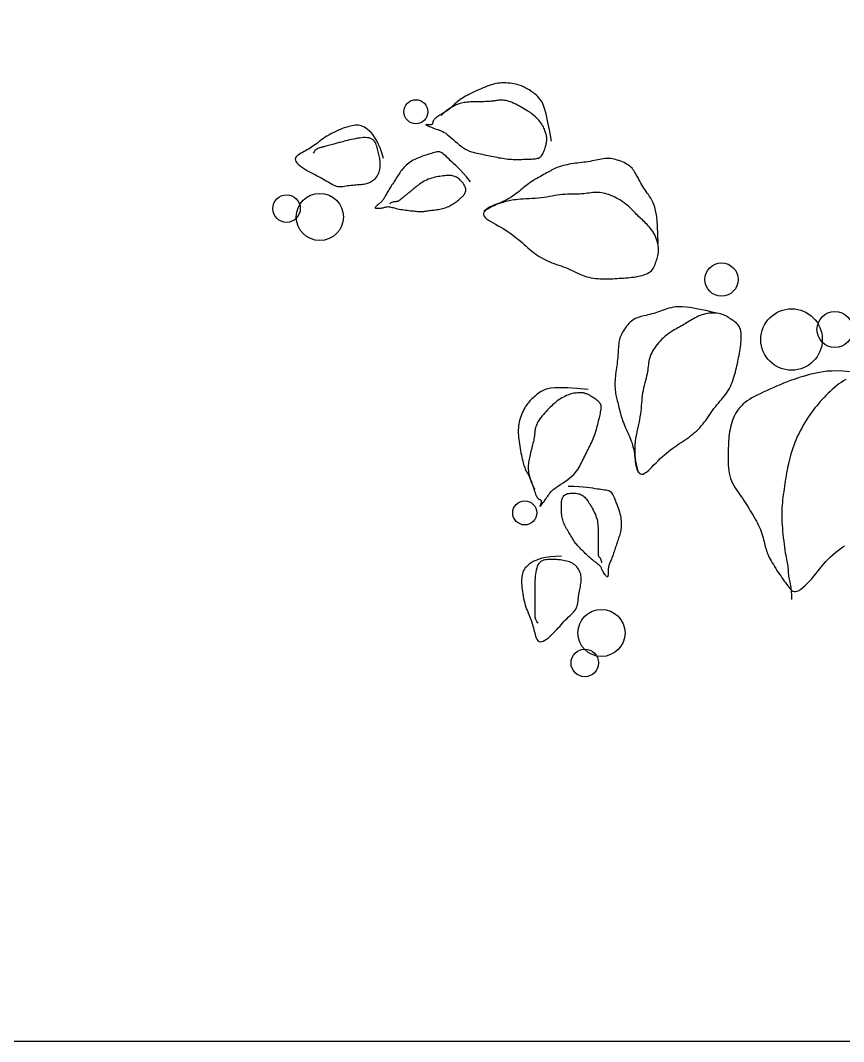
# Model space of a CAD drawing. Header units: millimetres. Extents: x 21129 to 2803301, y -510327 to 166837.
# Drawn here: x 363236 to 369041, y -160163 to -152966 of the extents above; entities that cross this region are included whole.
import ezdxf

# ---------------------------------------------------------------- set-up
doc = ezdxf.new("R2010")
doc.units = ezdxf.units.MM
doc.layers.add('....01_TNT_A_DRAWING', color=7, linetype='Continuous')
doc.layers.add('....13_TNT_F_TREE', color=76, linetype='Continuous', transparency=0.5)

# ---------------------------------------------------------------- blocks, each defined once
blk = doc.blocks.new('md-cay47')
for points in [[(-2096.1, 2268.2), (-2102.9, 2307.7), (-2109.2, 2339.2), (-2114.9, 2363.9), (-2120.3, 2382.7), (-2125.4, 2396.8), (-2130.3, 2407.2), (-2135.1, 2414.8), (-2140, 2420.8), (-2145, 2426.1), (-2150, 2430.8), (-2155.1, 2435), (-2160.1, 2438.8), (-2165.2, 2442.2), (-2170.1, 2445.3), (-2174.9, 2448.1), (-2179.5, 2450.8), (-2183.9, 2453.4), (-2188.1, 2455.8), (-2192.4, 2458), (-2196.7, 2460.2), (-2201.1, 2462.2), (-2205.8, 2464), (-2210.8, 2465.7), (-2216.3, 2467.3), (-2222.3, 2468.8), (-2228.7, 2470), (-2235.4, 2471.1), (-2242.4, 2472), (-2249.5, 2472.7), (-2256.6, 2473.1), (-2263.7, 2473.2), (-2270.6, 2473.1), (-2277.2, 2472.6), (-2283.7, 2471.9), (-2290, 2470.8), (-2296.2, 2469.5), (-2302.5, 2467.9), (-2308.9, 2466), (-2315.4, 2463.8), (-2322.2, 2461.3), (-2329.2, 2458.5), (-2336.5, 2455.6), (-2343.9, 2452.4), (-2351.3, 2449.2), (-2358.8, 2445.8), (-2366.1, 2442.4), (-2373.3, 2439), (-2380.1, 2435.6), (-2386.7, 2432.3), (-2392.9, 2429.1), (-2398.8, 2425.9), (-2404.3, 2422.8), (-2409.6, 2419.6), (-2414.6, 2416.4), (-2419.4, 2413.1), (-2423.9, 2409.7), (-2428.2, 2406.2), (-2432.3, 2402.5), (-2436.3, 2398.9), (-2440.3, 2395.1), (-2444.2, 2391.4), (-2448.2, 2387.7), (-2452.3, 2384.1), (-2456.6, 2380.6), (-2461.1, 2377.2), (-2465.8, 2373.9), (-2470.5, 2370.8), (-2475.2, 2367.8), (-2479.9, 2364.8), (-2484.4, 2362), (-2488.8, 2359.3), (-2492.8, 2356.7), (-2496.5, 2354.2), (-2499.9, 2351.8), (-2502.8, 2349.5), (-2505.5, 2347.2), (-2507.8, 2345.1), (-2509.7, 2343.1), (-2511.2, 2341.1), (-2512.5, 2339.3), (-2513.3, 2337.5), (-2513.9, 2335.9), (-2514.3, 2334.3), (-2514.6, 2332.9), (-2514.7, 2331.6), (-2514.9, 2330.3), (-2515.2, 2329.3), (-2515.6, 2328.3), (-2516.2, 2327.5), (-2517.1, 2326.8), (-2518.2, 2326.2), (-2519.5, 2325.7), (-2521, 2325.4), (-2522.8, 2325.2), (-2524.7, 2325.2), (-2527, 2325.2), (-2529.4, 2325.4), (-2531.8, 2325.7), (-2534.1, 2325.9), (-2536.1, 2326.1), (-2537.5, 2326.1), (-2538.3, 2325.9), (-2538.1, 2325.4), (-2536.9, 2324.6), (-2534.5, 2323.4), (-2531.1, 2321.8), (-2526.8, 2320), (-2522, 2318), (-2516.7, 2315.9), (-2511.2, 2313.8), (-2505.8, 2311.8), (-2500.6, 2310), (-2495.7, 2308.4), (-2491.2, 2306.9), (-2486.9, 2305.4), (-2482.6, 2303.6), (-2478.3, 2301.6), (-2473.7, 2298.9), (-2468.7, 2295.7), (-2463.2, 2291.6), (-2457.1, 2286.6), (-2450.5, 2280.9), (-2443.5, 2274.7), (-2436.1, 2268.2), (-2428.6, 2261.6), (-2421, 2255.3), (-2413.3, 2249.3), (-2405.9, 2244.1), (-2398.6, 2239.6), (-2391.5, 2236), (-2384.6, 2233), (-2377.9, 2230.5), (-2371.3, 2228.5), (-2364.8, 2226.8), (-2358.3, 2225.4), (-2351.8, 2224.1), (-2345.4, 2222.7), (-2339, 2221.4), (-2332.5, 2220.1), (-2326.1, 2218.8), (-2319.7, 2217.5), (-2313.2, 2216.1), (-2306.8, 2214.8), (-2300.4, 2213.5), (-2293.9, 2212.2), (-2287.5, 2210.9), (-2281.1, 2209.6), (-2274.7, 2208.5), (-2268.3, 2207.4), (-2262, 2206.4), (-2255.7, 2205.5), (-2249.4, 2204.8), (-2243.2, 2204.3), (-2237, 2203.9), (-2230.8, 2203.7), (-2224.7, 2203.6), (-2218.6, 2203.5), (-2212.6, 2203.6), (-2206.5, 2203.7), (-2200.4, 2203.7), (-2194.4, 2203.9), (-2188.4, 2204), (-2182.5, 2204.1), (-2176.8, 2204.3), (-2171.2, 2204.5), (-2165.9, 2204.7), (-2160.9, 2205), (-2156.3, 2205.4), (-2152, 2205.9), (-2148.2, 2206.5), (-2144.6, 2207.3), (-2141.4, 2208.4), (-2138.4, 2209.8), (-2135.7, 2211.5), (-2133.2, 2213.7), (-2130.8, 2216.3), (-2128.6, 2219.5), (-2126.6, 2223), (-2124.7, 2227), (-2122.9, 2231.1), (-2121.2, 2235.4), (-2119.7, 2239.8), (-2118.4, 2244.2), (-2117.1, 2248.4), (-2116, 2252.4), (-2115, 2256.2), (-2114.2, 2259.7), (-2113.4, 2263.1), (-2112.9, 2266.2), (-2112.4, 2269.1), (-2112.1, 2271.7), (-2111.9, 2274.2), (-2111.8, 2276.4), (-2111.8, 2278.4), (-2112, 2280.4), (-2112.3, 2282.4), (-2112.7, 2284.4), (-2113.2, 2286.6), (-2113.8, 2289), (-2114.5, 2291.7), (-2115.3, 2294.7), (-2116.3, 2298), (-2117.4, 2301.7), (-2118.7, 2305.5), (-2120.3, 2309.6), (-2122.2, 2313.9), (-2124.4, 2318.3), (-2126.9, 2322.9), (-2129.9, 2327.5), (-2133.2, 2332.1), (-2136.7, 2336.8), (-2140.5, 2341.3), (-2144.4, 2345.7), (-2148.4, 2349.9), (-2152.5, 2353.9), (-2156.5, 2357.6), (-2160.4, 2360.9), (-2164.4, 2363.9), (-2168.3, 2366.8), (-2172.4, 2369.5), (-2176.6, 2372.2), (-2181.1, 2374.9), (-2185.9, 2377.7), (-2191.1, 2380.7), (-2196.7, 2384), (-2202.7, 2387.4), (-2208.9, 2390.9), (-2215.3, 2394.3), (-2221.7, 2397.7), (-2228.1, 2400.8), (-2234.4, 2403.6), (-2240.5, 2406.1), (-2246.2, 2408.1), (-2251.7, 2409.6), (-2256.8, 2410.7), (-2261.7, 2411.5), (-2266.3, 2412), (-2270.6, 2412.3), (-2274.7, 2412.3), (-2278.6, 2412.1), (-2282.2, 2411.8), (-2285.7, 2411.4), (-2289.1, 2410.9), (-2292.5, 2410.4), (-2296.1, 2409.8), (-2299.8, 2409.3), (-2303.7, 2408.7), (-2307.9, 2408.3), (-2312.6, 2407.9), (-2317.6, 2407.6), (-2322.9, 2407.3), (-2328.4, 2407.1), (-2334.2, 2406.9), (-2340.1, 2406.8), (-2346.1, 2406.7), (-2352.1, 2406.6), (-2358.1, 2406.5), (-2364.2, 2406.4), (-2370.1, 2406.2), (-2376, 2406), (-2381.8, 2405.8), (-2387.4, 2405.4), (-2392.9, 2405), (-2398.1, 2404.4), (-2403.2, 2403.7), (-2408.1, 2402.9), (-2412.8, 2401.8), (-2417.5, 2400.6), (-2422.2, 2399.1), (-2426.9, 2397.4), (-2431.7, 2395.4), (-2436.7, 2393.1), (-2441.8, 2390.4), (-2447.2, 2387.4), (-2452.8, 2383.9), (-2458.6, 2380), (-2464.8, 2375.5), (-2471.2, 2370.5), (-2478.1, 2365), (-2485.2, 2358.7)], [(-2687.9, 2207.1), (-2693.7, 2226.9), (-2699.9, 2244.1), (-2706.2, 2258.8), (-2712.7, 2271.3), (-2719.2, 2281.8), (-2725.7, 2290.7), (-2732, 2298), (-2738.2, 2304.1), (-2744.2, 2309.3), (-2749.9, 2313.5), (-2755.4, 2316.9), (-2760.8, 2319.5), (-2766.2, 2321.5), (-2771.4, 2322.8), (-2776.7, 2323.6), (-2782, 2323.9), (-2787.4, 2323.8), (-2792.9, 2323.3), (-2798.6, 2322.4), (-2804.4, 2321.2), (-2810.4, 2319.6), (-2816.6, 2317.7), (-2823.1, 2315.6), (-2829.8, 2313.1), (-2836.9, 2310.3), (-2844.1, 2307.4), (-2851.5, 2304.1), (-2858.9, 2300.7), (-2866.3, 2297.1), (-2873.6, 2293.4), (-2880.6, 2289.5), (-2887.3, 2285.5), (-2893.6, 2281.4), (-2899.6, 2277.3), (-2905.3, 2273.2), (-2910.8, 2269.1), (-2916.1, 2265), (-2921.2, 2261), (-2926.3, 2257.1), (-2931.4, 2253.4), (-2936.5, 2249.8), (-2941.7, 2246.4), (-2946.9, 2243.1), (-2952.1, 2240), (-2957.4, 2236.9), (-2962.7, 2233.9), (-2968, 2230.9), (-2973.2, 2228), (-2978.5, 2225), (-2983.6, 2222), (-2988.2, 2219), (-2992.3, 2215.8), (-2995.5, 2212.4), (-2997.8, 2208.9), (-2998.8, 2205), (-2998.4, 2200.9), (-2996.5, 2196.5), (-2993.2, 2191.9), (-2988.7, 2187.1), (-2983.3, 2182.2), (-2977.1, 2177.3), (-2970.3, 2172.5), (-2963.2, 2167.9), (-2956, 2163.6), (-2948.9, 2159.6), (-2941.8, 2155.9), (-2934.9, 2152.4), (-2928, 2149), (-2921.3, 2145.8), (-2914.7, 2142.4), (-2908.2, 2139.1), (-2901.8, 2135.5), (-2895.6, 2131.8), (-2889.5, 2128), (-2883.5, 2124.1), (-2877.5, 2120.5), (-2871.7, 2117.1), (-2865.9, 2114.1), (-2860.1, 2111.6), (-2854.4, 2109.7), (-2848.7, 2108.5), (-2842.9, 2108), (-2837.2, 2108), (-2831.5, 2108.5), (-2825.8, 2109.2), (-2820, 2110.1), (-2814.2, 2111), (-2808.3, 2111.9), (-2802.5, 2112.6), (-2796.6, 2113.2), (-2790.7, 2113.7), (-2784.9, 2114.1), (-2779.1, 2114.5), (-2773.5, 2114.9), (-2768.1, 2115.4), (-2762.8, 2116), (-2757.8, 2116.7), (-2752.9, 2117.5), (-2748.3, 2118.5), (-2743.8, 2119.8), (-2739.5, 2121.3), (-2735.3, 2123), (-2731.3, 2125.1), (-2727.4, 2127.5), (-2723.6, 2130.2), (-2719.9, 2133.3), (-2716.4, 2136.7), (-2713.1, 2140.4), (-2710.1, 2144.5), (-2707.4, 2148.8), (-2705.1, 2153.4), (-2703.2, 2158.3), (-2701.7, 2163.5), (-2700.7, 2168.8), (-2700, 2174.3), (-2699.6, 2179.8), (-2699.5, 2185.4), (-2699.7, 2190.9), (-2700.1, 2196.4), (-2700.6, 2201.6), (-2701.3, 2206.7), (-2702.1, 2211.6), (-2703, 2216.3), (-2704, 2221), (-2705.1, 2225.6), (-2706.3, 2230.3), (-2707.6, 2235.1), (-2708.9, 2240), (-2710.2, 2245), (-2711.7, 2250.1), (-2713.5, 2255.2), (-2715.5, 2260), (-2717.9, 2264.6), (-2720.8, 2268.7), (-2724.3, 2272.3), (-2728.5, 2275.3), (-2733.3, 2277.5), (-2738.8, 2279.1), (-2744.9, 2280), (-2751.4, 2280.3), (-2758.2, 2280.2), (-2765.3, 2279.7), (-2772.5, 2278.9), (-2779.8, 2277.8), (-2787.1, 2276.5), (-2794.2, 2275.1), (-2801.2, 2273.6), (-2807.9, 2272), (-2814.4, 2270.4), (-2820.5, 2268.9), (-2826.2, 2267.4), (-2831.4, 2266), (-2836.1, 2264.7), (-2840.4, 2263.6), (-2844.4, 2262.5), (-2848.2, 2261.5), (-2851.9, 2260.5), (-2855.6, 2259.5), (-2859.4, 2258.5), (-2863.5, 2257.4), (-2868, 2256.2), (-2872.6, 2255), (-2877.3, 2253.7), (-2882, 2252.4), (-2886.5, 2251.2), (-2890.7, 2250.1), (-2894.4, 2249.1), (-2897.6, 2248.3), (-2900.1, 2247.6), (-2902.1, 2247.1), (-2903.6, 2246.6), (-2904.9, 2246.3), (-2906.1, 2246), (-2907.4, 2245.6), (-2908.9, 2245.2), (-2910.8, 2244.7), (-2913.2, 2244), (-2916, 2243.1), (-2919.1, 2241.8), (-2922.5, 2240.1), (-2926, 2237.7), (-2929.5, 2234.6), (-2932.9, 2230.6), (-2936.2, 2225.7)], [(-2381, 2125), (-2394, 2140.8), (-2405.5, 2154), (-2415.7, 2165), (-2424.7, 2174.1), (-2432.6, 2181.7), (-2439.7, 2188.1), (-2446, 2193.8), (-2451.7, 2198.9), (-2456.9, 2203.9), (-2461.8, 2208.7), (-2466.3, 2213.2), (-2470.7, 2217.3), (-2474.8, 2221), (-2478.8, 2224.2), (-2482.8, 2226.7), (-2486.8, 2228.6), (-2490.8, 2229.7), (-2495, 2230.1), (-2499.4, 2229.9), (-2503.9, 2229.2), (-2508.7, 2228.1), (-2513.8, 2226.6), (-2519.2, 2224.9), (-2525, 2223), (-2531.1, 2221), (-2537.6, 2218.9), (-2544.2, 2216.7), (-2551, 2214.4), (-2557.8, 2211.9), (-2564.5, 2209.3), (-2571, 2206.6), (-2577.3, 2203.7), (-2583.2, 2200.6), (-2588.7, 2197.4), (-2593.9, 2194), (-2598.7, 2190.5), (-2603.3, 2186.9), (-2607.5, 2183.3), (-2611.5, 2179.6), (-2615.1, 2175.8), (-2618.6, 2172), (-2621.8, 2168.1), (-2624.8, 2164.3), (-2627.6, 2160.4), (-2630.3, 2156.5), (-2632.9, 2152.7), (-2635.5, 2148.8), (-2638, 2144.8), (-2640.5, 2140.9), (-2643.1, 2137), (-2645.6, 2133.1), (-2648.1, 2129.2), (-2650.6, 2125.3), (-2653.1, 2121.4), (-2655.6, 2117.5), (-2658.1, 2113.6), (-2660.7, 2109.7), (-2663.2, 2105.8), (-2665.6, 2102), (-2668, 2098.1), (-2670.4, 2094.4), (-2672.6, 2090.7), (-2674.7, 2087.1), (-2676.7, 2083.6), (-2678.6, 2080.2), (-2680.4, 2076.9), (-2682.1, 2073.8), (-2683.7, 2070.8), (-2685.3, 2067.9), (-2687, 2065.1), (-2688.7, 2062.5), (-2690.5, 2060), (-2692.4, 2057.7), (-2694.3, 2055.5), (-2696.4, 2053.4), (-2698.6, 2051.3), (-2700.8, 2049.4), (-2703, 2047.5), (-2705.3, 2045.6), (-2707.6, 2043.8), (-2709.8, 2042), (-2712, 2040.2), (-2713.9, 2038.4), (-2715.5, 2036.8), (-2716.6, 2035.3), (-2717.1, 2034.1), (-2716.8, 2033), (-2715.8, 2032.2), (-2713.9, 2031.6), (-2711.2, 2031.3), (-2707.9, 2031.3), (-2704.2, 2031.4), (-2700.3, 2031.7), (-2696.4, 2032.2), (-2692.6, 2032.7), (-2689.2, 2033.4), (-2686.2, 2034.1), (-2683.6, 2034.8), (-2681.3, 2035.5), (-2679.1, 2036.1), (-2677, 2036.6), (-2674.7, 2036.9), (-2672.2, 2037), (-2669.3, 2036.8), (-2666, 2036.3), (-2662.2, 2035.6), (-2658, 2034.6), (-2653.5, 2033.5), (-2648.6, 2032.3), (-2643.5, 2031), (-2638.1, 2029.8), (-2632.6, 2028.6), (-2626.9, 2027.5), (-2621.1, 2026.5), (-2615.3, 2025.6), (-2609.5, 2024.8), (-2603.7, 2024.1), (-2598.1, 2023.4), (-2592.6, 2022.8), (-2587.3, 2022.2), (-2582.3, 2021.7), (-2577.5, 2021.2), (-2572.9, 2020.7), (-2568.5, 2020.3), (-2564.3, 2020), (-2560.3, 2019.8), (-2556.4, 2019.8), (-2552.7, 2019.8), (-2549.1, 2020), (-2545.5, 2020.3), (-2542, 2020.7), (-2538.5, 2021.2), (-2534.8, 2021.7), (-2531.1, 2022.3), (-2527.2, 2022.9), (-2523, 2023.5), (-2518.7, 2024.1), (-2514.1, 2024.6), (-2509.4, 2025.2), (-2504.5, 2025.8), (-2499.6, 2026.5), (-2494.6, 2027.2), (-2489.7, 2028.1), (-2484.8, 2029.1), (-2480.1, 2030.2), (-2475.4, 2031.4), (-2470.9, 2032.8), (-2466.5, 2034.4), (-2462.2, 2036), (-2458, 2037.9), (-2453.9, 2039.8), (-2450, 2042), (-2446.1, 2044.2), (-2442.4, 2046.6), (-2438.8, 2049), (-2435.3, 2051.5), (-2432, 2054), (-2428.8, 2056.5), (-2425.7, 2058.9), (-2422.8, 2061.3), (-2420, 2063.5), (-2417.3, 2065.7), (-2414.8, 2067.8), (-2412.4, 2069.9), (-2410.2, 2072), (-2408.1, 2074.2), (-2406, 2076.4), (-2404.2, 2078.7), (-2402.4, 2081.2), (-2400.8, 2083.9), (-2399.5, 2086.6), (-2398.4, 2089.6), (-2397.8, 2092.7), (-2397.6, 2096), (-2397.9, 2099.5), (-2398.7, 2103.2), (-2400.2, 2107.1), (-2402.2, 2111.1), (-2404.6, 2115.1), (-2407.4, 2119.2), (-2410.5, 2123.1), (-2413.8, 2126.8), (-2417.1, 2130.3), (-2420.5, 2133.5), (-2423.8, 2136.3), (-2427, 2138.7), (-2430.3, 2140.7), (-2433.6, 2142.4), (-2437, 2143.8), (-2440.6, 2144.9), (-2444.4, 2145.7), (-2448.3, 2146.3), (-2452.6, 2146.6), (-2457.2, 2146.8), (-2461.9, 2146.7), (-2467, 2146.4), (-2472.2, 2146), (-2477.6, 2145.4), (-2483.3, 2144.7), (-2489, 2143.8), (-2494.9, 2142.8), (-2501, 2141.7), (-2507, 2140.4), (-2513.1, 2139), (-2519.1, 2137.3), (-2525, 2135.4), (-2530.8, 2133.3), (-2536.4, 2130.9), (-2541.8, 2128.2), (-2547, 2125.3), (-2551.9, 2122.3), (-2556.5, 2119.2), (-2560.9, 2116), (-2565, 2112.9), (-2568.9, 2109.8), (-2572.5, 2107), (-2575.8, 2104.3), (-2578.8, 2101.9), (-2581.7, 2099.6), (-2584.3, 2097.5), (-2586.8, 2095.5), (-2589.2, 2093.5), (-2591.6, 2091.7), (-2593.9, 2089.8), (-2596.1, 2088), (-2598.4, 2086.2), (-2600.6, 2084.4), (-2602.8, 2082.6), (-2604.9, 2080.9), (-2607, 2079.3), (-2608.9, 2077.8), (-2610.7, 2076.3), (-2612.3, 2075), (-2613.8, 2073.8), (-2615.2, 2072.7), (-2616.6, 2071.6), (-2617.8, 2070.6), (-2619, 2069.6), (-2620.2, 2068.7), (-2621.3, 2067.8), (-2622.5, 2066.8), (-2623.6, 2065.9), (-2624.8, 2065), (-2625.9, 2064.1), (-2627.1, 2063.2), (-2628.2, 2062.2), (-2629.4, 2061.3), (-2630.5, 2060.4), (-2631.7, 2059.5), (-2632.8, 2058.6), (-2634.1, 2057.7), (-2635.4, 2056.9), (-2636.9, 2056.2), (-2638.5, 2055.6), (-2640.3, 2055.1), (-2642.3, 2054.7), (-2644.5, 2054.5), (-2647, 2054.3), (-2649.6, 2054), (-2652.5, 2053.6), (-2655.5, 2052.8), (-2658.7, 2051.6), (-2662, 2049.9), (-2665.4, 2047.5)], [(-1719.4, 1906.5), (-1720.3, 1939.8), (-1721.7, 1967.4), (-1723.6, 1989.9), (-1725.8, 2008.2), (-1728.5, 2022.9), (-1731.5, 2034.7), (-1734.8, 2044.4), (-1738.3, 2052.7), (-1742, 2060.1), (-1745.8, 2066.9), (-1749.8, 2073.3), (-1753.8, 2079.3), (-1757.8, 2085.1), (-1761.9, 2090.7), (-1765.9, 2096.3), (-1769.8, 2102), (-1773.5, 2108), (-1777.2, 2114), (-1780.7, 2120.2), (-1784.1, 2126.3), (-1787.4, 2132.4), (-1790.6, 2138.4), (-1793.7, 2144.1), (-1796.7, 2149.6), (-1799.6, 2154.7), (-1802.5, 2159.5), (-1805.4, 2164), (-1808.5, 2168.3), (-1811.8, 2172.2), (-1815.4, 2176), (-1819.4, 2179.5), (-1823.9, 2182.9), (-1828.8, 2186.1), (-1834.2, 2189.2), (-1839.9, 2192.1), (-1845.8, 2194.8), (-1851.8, 2197.2), (-1857.9, 2199.5), (-1864, 2201.4), (-1869.8, 2203.1), (-1875.4, 2204.4), (-1880.8, 2205.5), (-1886.1, 2206.2), (-1891.3, 2206.7), (-1896.5, 2206.9), (-1901.9, 2206.7), (-1907.4, 2206.3), (-1913.1, 2205.7), (-1919.1, 2204.7), (-1925.4, 2203.6), (-1931.9, 2202.3), (-1938.6, 2200.9), (-1945.6, 2199.4), (-1952.6, 2197.9), (-1959.8, 2196.5), (-1967.1, 2195.3), (-1974.4, 2194.2), (-1981.7, 2193.2), (-1989.1, 2192.3), (-1996.4, 2191.5), (-2003.8, 2190.6), (-2011.2, 2189.7), (-2018.5, 2188.7), (-2025.8, 2187.6), (-2033.1, 2186.4), (-2040.2, 2184.9), (-2047.3, 2183.3), (-2054.1, 2181.6), (-2060.7, 2179.7), (-2067.1, 2177.7), (-2073.1, 2175.6), (-2078.8, 2173.4), (-2084.1, 2171.2), (-2089.1, 2168.8), (-2093.9, 2166.4), (-2098.5, 2163.8), (-2103.2, 2161.2), (-2107.9, 2158.5), (-2112.7, 2155.7), (-2117.9, 2152.8), (-2123.3, 2149.8), (-2129.1, 2146.8), (-2135, 2143.6), (-2141.1, 2140.3), (-2147.3, 2136.8), (-2153.4, 2133.3), (-2159.5, 2129.7), (-2165.4, 2125.9), (-2171.1, 2122), (-2176.6, 2118), (-2182, 2113.8), (-2187.4, 2109.6), (-2192.7, 2105.3), (-2198, 2100.9), (-2203.4, 2096.4), (-2209, 2091.9), (-2214.7, 2087.3), (-2220.6, 2082.8), (-2226.6, 2078.3), (-2232.8, 2073.8), (-2239.1, 2069.6), (-2245.5, 2065.5), (-2252.1, 2061.8), (-2258.8, 2058.3), (-2265.5, 2055.1), (-2272.3, 2052.2), (-2279.1, 2049.5), (-2285.9, 2046.9), (-2292.6, 2044.4), (-2299.1, 2041.7), (-2305.5, 2039), (-2311.6, 2036), (-2317.4, 2032.7), (-2322.8, 2029.2), (-2327.4, 2025.4), (-2331.2, 2021.3), (-2333.9, 2017.1), (-2335.3, 2012.8), (-2335.2, 2008.3), (-2333.4, 2003.8), (-2329.7, 1999.2), (-2324.4, 1994.5), (-2317.8, 1989.7), (-2310.1, 1984.9), (-2301.6, 1980), (-2292.6, 1975), (-2283.4, 1970), (-2274.3, 1964.8), (-2265.5, 1959.6), (-2257, 1954.2), (-2248.8, 1948.8), (-2240.9, 1943.3), (-2233.3, 1937.8), (-2225.9, 1932.1), (-2218.7, 1926.4), (-2211.8, 1920.7), (-2205, 1914.9), (-2198.3, 1909.1), (-2191.8, 1903.3), (-2185.3, 1897.6), (-2178.8, 1892), (-2172.4, 1886.5), (-2165.8, 1881.1), (-2159.2, 1875.9), (-2152.5, 1871), (-2145.6, 1866.3), (-2138.6, 1861.8), (-2131.5, 1857.5), (-2124.2, 1853.5), (-2116.8, 1849.6), (-2109.3, 1846), (-2101.7, 1842.7), (-2093.9, 1839.5), (-2086, 1836.5), (-2078.1, 1833.7), (-2070.1, 1830.8), (-2062.1, 1828), (-2054.2, 1825.1), (-2046.3, 1822.2), (-2038.6, 1819), (-2030.9, 1815.6), (-2023.3, 1812.1), (-2015.9, 1808.6), (-2008.4, 1805), (-2001, 1801.5), (-1993.6, 1798.2), (-1986.2, 1795.2), (-1978.7, 1792.4), (-1971.2, 1790.1), (-1963.5, 1788.1), (-1955.8, 1786.5), (-1948.1, 1785.1), (-1940.4, 1784.1), (-1932.7, 1783.4), (-1925, 1782.8), (-1917.3, 1782.5), (-1909.6, 1782.4), (-1902, 1782.4), (-1894.5, 1782.5), (-1886.9, 1782.8), (-1879.4, 1783.1), (-1871.9, 1783.5), (-1864.4, 1784), (-1857, 1784.5), (-1849.5, 1784.9), (-1842, 1785.5), (-1834.6, 1786), (-1827.1, 1786.6), (-1819.7, 1787.3), (-1812.3, 1788.1), (-1805, 1789.1), (-1797.7, 1790.2), (-1790.4, 1791.5), (-1783.3, 1793), (-1776.4, 1794.7), (-1769.8, 1796.7), (-1763.5, 1798.9), (-1757.7, 1801.5), (-1752.4, 1804.4), (-1747.6, 1807.7), (-1743.6, 1811.3), (-1740.1, 1815.3), (-1737.1, 1819.6), (-1734.6, 1824.1), (-1732.3, 1828.8), (-1730.4, 1833.7), (-1728.6, 1838.7), (-1726.9, 1843.7), (-1725.2, 1848.7), (-1723.6, 1853.8), (-1722, 1858.9), (-1720.7, 1864.1), (-1719.6, 1869.4), (-1718.7, 1875), (-1718.2, 1880.7), (-1718.1, 1886.6), (-1718.4, 1892.8), (-1719.2, 1899.2), (-1720.4, 1905.6), (-1721.9, 1912.2), (-1723.9, 1918.8), (-1726.2, 1925.2), (-1728.8, 1931.6), (-1731.8, 1937.7), (-1735.1, 1943.6), (-1738.6, 1949.2), (-1742.4, 1954.6), (-1746.3, 1959.7), (-1750.4, 1964.6), (-1754.5, 1969.3), (-1758.7, 1973.8), (-1762.9, 1978.1), (-1767, 1982.2), (-1771.1, 1986.2), (-1775.2, 1990.1), (-1779.3, 1994), (-1783.4, 1997.8), (-1787.5, 2001.7), (-1791.6, 2005.7), (-1795.7, 2009.9), (-1799.9, 2014.2), (-1804.2, 2018.6), (-1808.6, 2023.1), (-1813.2, 2027.8), (-1818, 2032.4), (-1823, 2037.1), (-1828.3, 2041.7), (-1833.9, 2046.3), (-1839.8, 2050.8), (-1846.1, 2055.2), (-1852.6, 2059.4), (-1859.2, 2063.4), (-1866, 2067.1), (-1872.9, 2070.7), (-1879.8, 2073.9), (-1886.7, 2076.8), (-1893.4, 2079.4), (-1900.1, 2081.6), (-1906.7, 2083.4), (-1913.2, 2084.9), (-1919.5, 2086.1), (-1925.8, 2086.9), (-1932, 2087.3), (-1938.1, 2087.4), (-1944.2, 2087.1), (-1950.1, 2086.6), (-1956.2, 2085.8), (-1962.3, 2084.9), (-1968.6, 2084), (-1975.2, 2083.1), (-1982.1, 2082.4), (-1989.3, 2081.8), (-1997, 2081.4), (-2005.1, 2081.2), (-2013.5, 2081.1), (-2022.1, 2081.1), (-2030.9, 2081), (-2039.8, 2080.8), (-2048.8, 2080.4), (-2057.7, 2079.7), (-2066.6, 2078.6), (-2075.4, 2077.3), (-2084.3, 2075.8), (-2093.2, 2074.2), (-2102.4, 2072.5), (-2111.8, 2070.9), (-2121.5, 2069.3), (-2131.6, 2068), (-2142.1, 2066.9), (-2152.9, 2066), (-2163.8, 2065.2), (-2174.6, 2064.6), (-2185.1, 2064), (-2195.1, 2063.5), (-2204.6, 2063), (-2213.2, 2062.3), (-2220.9, 2061.6), (-2227.8, 2060.8), (-2234.1, 2059.8), (-2239.8, 2058.8), (-2245.1, 2057.6), (-2250.3, 2056.4), (-2255.4, 2055.1), (-2260.6, 2053.7), (-2266.1, 2052.2), (-2272.1, 2050.4), (-2278.9, 2048.2), (-2286.8, 2045.2), (-2296, 2041.3), (-2306.8, 2036.2), (-2319.4, 2029.8), (-2334.1, 2021.8)], [(-1519.7, 1662.8), (-1552.1, 1670.6), (-1579.1, 1676.3), (-1601.3, 1680.4), (-1619.6, 1682.9), (-1634.5, 1684.1), (-1646.7, 1684.3), (-1656.9, 1683.6), (-1665.8, 1682.4), (-1673.9, 1680.8), (-1681.5, 1678.8), (-1688.7, 1676.7), (-1695.5, 1674.3), (-1702.1, 1671.9), (-1708.6, 1669.5), (-1715.1, 1667.1), (-1721.6, 1664.8), (-1728.3, 1662.7), (-1735.1, 1660.7), (-1742, 1658.9), (-1748.8, 1657.2), (-1755.6, 1655.6), (-1762.1, 1654), (-1768.5, 1652.5), (-1774.5, 1651.1), (-1780.2, 1649.6), (-1785.6, 1648), (-1790.7, 1646.4), (-1795.6, 1644.5), (-1800.3, 1642.3), (-1804.9, 1639.8), (-1809.3, 1636.9), (-1813.7, 1633.4), (-1818.1, 1629.5), (-1822.5, 1625.1), (-1826.8, 1620.4), (-1830.9, 1615.3), (-1834.8, 1610.1), (-1838.5, 1604.8), (-1842, 1599.5), (-1845.1, 1594.3), (-1847.9, 1589.2), (-1850.3, 1584.3), (-1852.4, 1579.4), (-1854.2, 1574.5), (-1855.7, 1569.4), (-1856.9, 1564.3), (-1858, 1558.9), (-1858.8, 1553.2), (-1859.5, 1547.1), (-1860, 1540.7), (-1860.4, 1534.1), (-1860.8, 1527.2), (-1861.1, 1520.2), (-1861.6, 1513), (-1862.1, 1505.7), (-1862.7, 1498.3), (-1863.6, 1491), (-1864.5, 1483.6), (-1865.6, 1476.3), (-1866.7, 1469), (-1867.7, 1461.6), (-1868.8, 1454.3), (-1869.8, 1446.9), (-1870.6, 1439.6), (-1871.2, 1432.2), (-1871.7, 1425), (-1871.9, 1417.8), (-1872, 1410.7), (-1871.9, 1403.8), (-1871.7, 1397.2), (-1871.2, 1390.8), (-1870.6, 1384.8), (-1869.7, 1379), (-1868.8, 1373.6), (-1867.6, 1368.4), (-1866.4, 1363.2), (-1865.1, 1358.1), (-1863.7, 1352.8), (-1862.2, 1347.4), (-1860.8, 1341.7), (-1859.3, 1335.6), (-1857.8, 1329.3), (-1856.3, 1322.7), (-1854.6, 1316), (-1852.9, 1309.1), (-1851.1, 1302.3), (-1849.2, 1295.5), (-1847.1, 1288.8), (-1844.8, 1282.3), (-1842.3, 1275.9), (-1839.7, 1269.6), (-1837, 1263.3), (-1834.2, 1257.1), (-1831.3, 1250.8), (-1828.4, 1244.4), (-1825.5, 1237.9), (-1822.6, 1231.2), (-1819.7, 1224.3), (-1816.9, 1217.3), (-1814.2, 1210.2), (-1811.8, 1203), (-1809.5, 1195.8), (-1807.5, 1188.4), (-1805.9, 1181.1), (-1804.6, 1173.8), (-1803.6, 1166.4), (-1802.7, 1159.2), (-1802, 1152), (-1801.2, 1144.9), (-1800.4, 1137.9), (-1799.4, 1131), (-1798.1, 1124.3), (-1796.4, 1117.8), (-1794.3, 1111.7), (-1791.9, 1106.2), (-1789, 1101.5), (-1785.6, 1097.9), (-1781.8, 1095.4), (-1777.4, 1094.3), (-1772.6, 1094.9), (-1767.2, 1097.3), (-1761.3, 1101.2), (-1755, 1106.4), (-1748.3, 1112.6), (-1741.4, 1119.5), (-1734.3, 1126.9), (-1727, 1134.4), (-1719.7, 1141.9), (-1712.3, 1149.1), (-1705, 1155.9), (-1697.6, 1162.4), (-1690.3, 1168.6), (-1682.9, 1174.5), (-1675.6, 1180.2), (-1668.2, 1185.6), (-1660.9, 1190.9), (-1653.5, 1195.9), (-1646.2, 1200.9), (-1638.9, 1205.7), (-1631.7, 1210.5), (-1624.6, 1215.2), (-1617.6, 1220.1), (-1610.7, 1225), (-1604, 1230.1), (-1597.5, 1235.3), (-1591.2, 1240.7), (-1585, 1246.3), (-1579, 1252.1), (-1573.2, 1258), (-1567.6, 1264.2), (-1562.2, 1270.5), (-1557, 1277), (-1551.9, 1283.7), (-1547, 1290.6), (-1542.2, 1297.5), (-1537.4, 1304.5), (-1532.6, 1311.4), (-1527.8, 1318.4), (-1522.8, 1325.2), (-1517.8, 1331.9), (-1512.6, 1338.4), (-1507.2, 1344.8), (-1501.8, 1351.1), (-1496.5, 1357.3), (-1491.2, 1363.6), (-1486.1, 1369.9), (-1481.2, 1376.3), (-1476.6, 1382.8), (-1472.4, 1389.5), (-1468.5, 1396.3), (-1465, 1403.3), (-1461.7, 1410.5), (-1458.7, 1417.7), (-1456, 1424.9), (-1453.5, 1432.2), (-1451.2, 1439.6), (-1449, 1446.9), (-1447.1, 1454.3), (-1445.3, 1461.6), (-1443.6, 1469), (-1441.9, 1476.3), (-1440.4, 1483.6), (-1438.9, 1491), (-1437.4, 1498.3), (-1436, 1505.7), (-1434.5, 1513), (-1433.1, 1520.4), (-1431.8, 1527.7), (-1430.6, 1535), (-1429.4, 1542.4), (-1428.5, 1549.7), (-1427.6, 1557.1), (-1427, 1564.4), (-1426.6, 1571.7), (-1426.5, 1578.8), (-1426.7, 1585.7), (-1427.2, 1592.4), (-1428.2, 1598.7), (-1429.6, 1604.5), (-1431.6, 1609.9), (-1434, 1614.8), (-1437, 1619.2), (-1440.3, 1623.2), (-1444, 1626.8), (-1448, 1630.2), (-1452.2, 1633.4), (-1456.6, 1636.4), (-1461, 1639.3), (-1465.4, 1642.2), (-1469.8, 1645.1), (-1474.4, 1647.9), (-1479.1, 1650.6), (-1484, 1653), (-1489.1, 1655.3), (-1494.4, 1657.3), (-1500.2, 1658.9), (-1506.2, 1660.2), (-1512.6, 1661.1), (-1519.1, 1661.7), (-1525.9, 1661.8), (-1532.7, 1661.7), (-1539.6, 1661.1), (-1546.4, 1660.2), (-1553.1, 1658.9), (-1559.6, 1657.3), (-1565.9, 1655.3), (-1572.1, 1653), (-1578.1, 1650.6), (-1583.8, 1647.9), (-1589.4, 1645.1), (-1594.9, 1642.2), (-1600.1, 1639.3), (-1605.2, 1636.4), (-1610.1, 1633.4), (-1614.9, 1630.5), (-1619.7, 1627.6), (-1624.5, 1624.6), (-1629.3, 1621.7), (-1634.2, 1618.8), (-1639.3, 1615.8), (-1644.5, 1612.9), (-1649.9, 1609.9), (-1655.5, 1606.8), (-1661.1, 1603.6), (-1666.8, 1600.2), (-1672.7, 1596.5), (-1678.5, 1592.6), (-1684.4, 1588.4), (-1690.3, 1583.8), (-1696.1, 1578.9), (-1701.8, 1573.7), (-1707.4, 1568.3), (-1712.8, 1562.7), (-1718, 1557), (-1722.9, 1551.2), (-1727.5, 1545.3), (-1731.7, 1539.4), (-1735.6, 1533.6), (-1739.1, 1527.7), (-1742.2, 1521.8), (-1745, 1516), (-1747.3, 1510.1), (-1749.4, 1504.2), (-1751, 1498.3), (-1752.3, 1492.4), (-1753.3, 1486.5), (-1754.2, 1480.5), (-1754.9, 1474.3), (-1755.7, 1468), (-1756.5, 1461.4), (-1757.6, 1454.6), (-1758.9, 1447.4), (-1760.5, 1439.9), (-1762.4, 1432.1), (-1764.5, 1423.9), (-1766.7, 1415.6), (-1768.9, 1407.1), (-1771, 1398.4), (-1772.9, 1389.6), (-1774.5, 1380.8), (-1775.8, 1372), (-1776.9, 1363.1), (-1777.7, 1354.2), (-1778.5, 1345.1), (-1779.2, 1335.8), (-1780, 1326.3), (-1781.1, 1316.5), (-1782.4, 1306.4), (-1784, 1296), (-1785.9, 1285.3), (-1788, 1274.6), (-1790.2, 1264.1), (-1792.4, 1253.8), (-1794.5, 1243.9), (-1796.4, 1234.6), (-1798.1, 1226.1), (-1799.3, 1218.5), (-1800.3, 1211.6), (-1801, 1205.4), (-1801.5, 1199.6), (-1801.8, 1194.1), (-1801.9, 1188.8), (-1802, 1183.6), (-1802, 1178.2), (-1802, 1172.5), (-1801.8, 1166.2), (-1801.4, 1159), (-1800.5, 1150.6), (-1799.1, 1140.7), (-1797, 1129), (-1794.1, 1115.1), (-1790.2, 1098.8)], [(-1042.8, 1454.9), (-1067.7, 1457.1), (-1089.1, 1458), (-1107.7, 1457.8), (-1123.8, 1456.8), (-1138.1, 1455), (-1151, 1452.8), (-1163, 1450.4), (-1174.6, 1447.7), (-1186, 1445), (-1197.1, 1442.1), (-1208.1, 1439), (-1219.2, 1435.6), (-1230.3, 1432), (-1241.6, 1428.1), (-1253.2, 1423.9), (-1265.1, 1419.3), (-1277.3, 1414.5), (-1289.6, 1409.4), (-1302, 1404.1), (-1314.2, 1398.7), (-1326.2, 1393.3), (-1338, 1388), (-1349.2, 1382.8), (-1360, 1377.7), (-1370.2, 1372.8), (-1379.8, 1367.9), (-1388.9, 1363), (-1397.5, 1358), (-1405.5, 1352.8), (-1412.9, 1347.4), (-1419.8, 1341.7), (-1426.1, 1335.6), (-1432, 1329.2), (-1437.3, 1322.5), (-1442.1, 1315.5), (-1446.5, 1308.2), (-1450.4, 1300.6), (-1453.9, 1292.9), (-1457, 1284.9), (-1459.8, 1276.7), (-1462.2, 1268.4), (-1464.3, 1260), (-1466.1, 1251.6), (-1467.6, 1243.2), (-1468.9, 1234.8), (-1469.9, 1226.5), (-1470.8, 1218.3), (-1471.4, 1210.3), (-1471.9, 1202.4), (-1472.2, 1194.6), (-1472.5, 1186.7), (-1472.6, 1178.8), (-1472.7, 1170.7), (-1472.7, 1162.3), (-1472.7, 1153.7), (-1472.7, 1144.7), (-1472.6, 1135.4), (-1472.3, 1126), (-1471.7, 1116.5), (-1470.8, 1106.9), (-1469.4, 1097.5), (-1467.5, 1088.2), (-1464.9, 1079.3), (-1461.6, 1070.6), (-1457.7, 1062.3), (-1453.3, 1054.3), (-1448.5, 1046.5), (-1443.4, 1038.8), (-1438.1, 1031.4), (-1432.9, 1024), (-1427.6, 1016.6), (-1422.6, 1009.3), (-1417.7, 1001.9), (-1412.9, 994.6), (-1408.3, 987.2), (-1403.7, 979.9), (-1399.2, 972.5), (-1394.8, 965.2), (-1390.4, 957.9), (-1386, 950.5), (-1381.6, 943.2), (-1377.4, 935.8), (-1373.2, 928.5), (-1369.3, 921.1), (-1365.6, 913.8), (-1362.2, 906.5), (-1359, 899.1), (-1356.3, 891.8), (-1353.8, 884.5), (-1351.7, 877.3), (-1349.7, 870.2), (-1348, 863.3), (-1346.4, 856.7), (-1344.8, 850.3), (-1343.4, 844.3), (-1341.9, 838.6), (-1340.4, 833.1), (-1338.7, 827.9), (-1337, 822.7), (-1335.1, 817.6), (-1332.9, 812.3), (-1330.4, 806.9), (-1327.7, 801.2), (-1324.6, 795.2), (-1321.1, 788.8), (-1317.4, 782.2), (-1313.5, 775.5), (-1309.3, 768.7), (-1305.1, 761.8), (-1300.7, 755), (-1296.3, 748.3), (-1291.9, 741.8), (-1287.5, 735.5), (-1283.2, 729.3), (-1278.9, 723.4), (-1274.8, 717.6), (-1270.7, 712), (-1266.8, 706.6), (-1263, 701.3), (-1259.4, 696.3), (-1255.9, 691.7), (-1252.3, 687.6), (-1248.5, 684.2), (-1244.5, 681.7), (-1240.1, 680.4), (-1235.2, 680.3), (-1229.7, 681.7), (-1223.5, 684.7), (-1216.6, 689.2), (-1209.4, 694.9), (-1201.8, 701.6), (-1194, 709.1), (-1186.1, 717.3), (-1178.4, 725.8), (-1170.9, 734.6), (-1163.7, 743.4), (-1156.7, 752.2), (-1149.9, 761), (-1143, 769.6), (-1135.9, 778.2), (-1128.4, 786.7), (-1120.6, 795), (-1112.1, 803.2), (-1102.9, 811.1), (-1093.3, 819), (-1083.3, 826.7), (-1073.1, 834.2), (-1063.1, 841.7)], [(-1057.8, 1427.9), (-1066.2, 1423.1), (-1074.5, 1417.8), (-1082.7, 1412.2), (-1090.7, 1406.1), (-1098.5, 1399.7), (-1106.1, 1393.1), (-1113.6, 1386.2), (-1120.8, 1379.2), (-1127.9, 1372), (-1134.8, 1364.7), (-1141.5, 1357.3), (-1148, 1350), (-1154.4, 1342.6), (-1160.6, 1335.1), (-1166.7, 1327.5), (-1172.7, 1319.7), (-1178.7, 1311.6), (-1184.6, 1303.3), (-1190.5, 1294.7), (-1196.4, 1285.7), (-1202.2, 1276.4), (-1207.9, 1266.8), (-1213.5, 1257), (-1218.9, 1247), (-1224.1, 1236.8), (-1229, 1226.6), (-1233.6, 1216.3), (-1237.8, 1206.1), (-1241.7, 1195.8), (-1245.3, 1185.6), (-1248.5, 1175.5), (-1251.5, 1165.4), (-1254.3, 1155.5), (-1256.8, 1145.7), (-1259.1, 1136.1), (-1261.2, 1126.6), (-1263.2, 1117.3), (-1265, 1108), (-1266.7, 1098.8), (-1268.3, 1089.7), (-1269.8, 1080.4), (-1271.3, 1071.1), (-1272.8, 1061.6), (-1274.3, 1052), (-1275.7, 1042.3), (-1277.1, 1032.5), (-1278.4, 1022.7), (-1279.7, 1013.1), (-1280.8, 1003.5), (-1281.8, 994.3), (-1282.6, 985.3), (-1283.2, 976.6), (-1283.7, 968.2), (-1284, 959.9), (-1284.1, 951.5), (-1284, 942.9), (-1283.7, 934.1), (-1283.2, 924.7), (-1282.6, 914.8), (-1281.8, 904.2), (-1280.8, 893), (-1279.7, 881.6), (-1278.4, 870), (-1277.1, 858.5), (-1275.7, 847.3), (-1274.3, 836.6), (-1272.8, 826.7), (-1271.3, 817.5), (-1269.9, 809.2), (-1268.5, 801.6), (-1267.2, 794.6), (-1265.9, 788), (-1264.8, 781.8), (-1263.8, 775.8), (-1263, 769.9), (-1262.3, 764), (-1261.8, 758.1), (-1261.4, 752.3), (-1260.9, 746.6), (-1260.4, 741), (-1259.8, 735.4), (-1259.1, 730.1), (-1258.1, 724.8), (-1256.9, 719.7), (-1255.5, 714.3), (-1254, 708.3), (-1252.6, 701.1), (-1251.3, 692.3), (-1250.2, 681.6), (-1249.5, 668.4), (-1249.3, 652.4)], [(-1966.6, 1392.6), (-2006.5, 1396.2), (-2038.5, 1398.3), (-2063.9, 1399.1), (-2083.5, 1398.8), (-2098.4, 1397.5), (-2109.6, 1395.5), (-2118.3, 1392.8), (-2125.4, 1389.6), (-2131.7, 1386.2), (-2137.5, 1382.6), (-2142.9, 1378.8), (-2147.9, 1374.8), (-2152.5, 1370.9), (-2156.8, 1366.9), (-2160.8, 1363), (-2164.6, 1359.3), (-2168.1, 1355.7), (-2171.6, 1352.2), (-2174.9, 1348.7), (-2178, 1345.1), (-2181.1, 1341.3), (-2184.1, 1337.3), (-2187.1, 1332.8), (-2190, 1328), (-2193, 1322.6), (-2195.9, 1316.7), (-2198.6, 1310.5), (-2201.3, 1304), (-2203.8, 1297.3), (-2206, 1290.5), (-2208, 1283.7), (-2209.6, 1277), (-2210.9, 1270.5), (-2211.9, 1264.1), (-2212.5, 1257.7), (-2212.8, 1251.3), (-2212.9, 1244.9), (-2212.7, 1238.2), (-2212.2, 1231.3), (-2211.6, 1224.2), (-2210.8, 1216.7), (-2209.8, 1208.9), (-2208.7, 1200.9), (-2207.4, 1192.8), (-2206.1, 1184.8), (-2204.7, 1176.8), (-2203.3, 1169), (-2201.8, 1161.5), (-2200.3, 1154.3), (-2198.8, 1147.5), (-2197.3, 1141), (-2195.7, 1134.8), (-2194, 1128.9), (-2192.1, 1123.2), (-2190.2, 1117.8), (-2188.1, 1112.6), (-2185.8, 1107.5), (-2183.4, 1102.6), (-2180.8, 1097.8), (-2178.3, 1093), (-2175.7, 1088.2), (-2173.2, 1083.4), (-2170.8, 1078.4), (-2168.5, 1073.4), (-2166.4, 1068.2), (-2164.4, 1062.8), (-2162.6, 1057.5), (-2160.9, 1052.1), (-2159.3, 1046.8), (-2157.7, 1041.7), (-2156.2, 1036.8), (-2154.8, 1032.3), (-2153.3, 1028), (-2151.8, 1024.2), (-2150.3, 1020.7), (-2148.9, 1017.6), (-2147.4, 1014.8), (-2145.9, 1012.4), (-2144.5, 1010.4), (-2143, 1008.8), (-2141.5, 1007.5), (-2140.1, 1006.5), (-2138.7, 1005.7), (-2137.4, 1005.1), (-2136.1, 1004.6), (-2135, 1004.1), (-2134, 1003.6), (-2133.2, 1002.9), (-2132.6, 1002.1), (-2132.1, 1001.1), (-2131.8, 999.9), (-2131.7, 998.5), (-2131.8, 996.9), (-2132.1, 995.2), (-2132.6, 993.3), (-2133.2, 991.1), (-2134, 988.9), (-2134.9, 986.6), (-2135.7, 984.4), (-2136.4, 982.6), (-2136.8, 981.2), (-2136.8, 980.4), (-2136.3, 980.4), (-2135.2, 981.4), (-2133.3, 983.3), (-2130.9, 986.3), (-2128.1, 989.9), (-2124.9, 994.1), (-2121.5, 998.6), (-2118.1, 1003.4), (-2114.7, 1008.1), (-2111.6, 1012.7), (-2108.9, 1016.9), (-2106.2, 1020.9), (-2103.6, 1024.7), (-2100.9, 1028.4), (-2097.7, 1032), (-2094, 1035.8), (-2089.6, 1039.8), (-2084.2, 1044), (-2077.8, 1048.6), (-2070.6, 1053.5), (-2062.7, 1058.7), (-2054.6, 1064.1), (-2046.3, 1069.7), (-2038.2, 1075.4), (-2030.5, 1081.2), (-2023.4, 1087.1), (-2017.3, 1093), (-2011.9, 1098.8), (-2007.2, 1104.7), (-2003.1, 1110.6), (-1999.5, 1116.5), (-1996.2, 1122.3), (-1993.1, 1128.2), (-1990.1, 1134.1), (-1987.2, 1140), (-1984.2, 1145.8), (-1981.3, 1151.7), (-1978.4, 1157.6), (-1975.4, 1163.5), (-1972.5, 1169.3), (-1969.5, 1175.2), (-1966.6, 1181.1), (-1963.7, 1187), (-1960.8, 1192.8), (-1957.9, 1198.7), (-1955.1, 1204.6), (-1952.4, 1210.5), (-1949.8, 1216.3), (-1947.3, 1222.2), (-1945, 1228.1), (-1942.9, 1234), (-1941, 1239.8), (-1939.2, 1245.7), (-1937.5, 1251.6), (-1935.8, 1257.5), (-1934.3, 1263.3), (-1932.8, 1269.2), (-1931.3, 1275.1), (-1929.9, 1281), (-1928.4, 1286.8), (-1927, 1292.5), (-1925.7, 1298.1), (-1924.5, 1303.5), (-1923.3, 1308.7), (-1922.4, 1313.6), (-1921.5, 1318.2), (-1920.9, 1322.4), (-1920.5, 1326.3), (-1920.4, 1329.9), (-1920.5, 1333.3), (-1921.1, 1336.6), (-1922.1, 1339.6), (-1923.5, 1342.6), (-1925.4, 1345.6), (-1927.9, 1348.5), (-1930.8, 1351.4), (-1934.1, 1354.3), (-1937.7, 1357.1), (-1941.4, 1359.8), (-1945.3, 1362.4), (-1949.1, 1364.8), (-1952.9, 1367.1), (-1956.5, 1369.2), (-1959.9, 1371.2), (-1963.1, 1372.9), (-1966.1, 1374.5), (-1969, 1375.8), (-1971.6, 1377), (-1974.1, 1378), (-1976.4, 1378.9), (-1978.5, 1379.5), (-1980.5, 1380), (-1982.5, 1380.4), (-1984.5, 1380.6), (-1986.6, 1380.7), (-1988.8, 1380.8), (-1991.3, 1380.8), (-1994, 1380.8), (-1997.2, 1380.8), (-2000.6, 1380.8), (-2004.4, 1380.6), (-2008.5, 1380.3), (-2012.9, 1379.9), (-2017.5, 1379.2), (-2022.3, 1378.2), (-2027.4, 1376.9), (-2032.6, 1375.3), (-2037.9, 1373.3), (-2043.3, 1371.1), (-2048.7, 1368.6), (-2053.9, 1365.9), (-2059.1, 1363.1), (-2063.9, 1360.3), (-2068.5, 1357.3), (-2072.8, 1354.4), (-2076.7, 1351.4), (-2080.5, 1348.3), (-2084.2, 1345.1), (-2087.9, 1341.7), (-2091.7, 1338.1), (-2095.6, 1334.1), (-2099.9, 1329.9), (-2104.5, 1325.3), (-2109.3, 1320.5), (-2114.2, 1315.4), (-2119.2, 1310.1), (-2124.1, 1304.7), (-2128.8, 1299.4), (-2133.2, 1294), (-2137.1, 1288.8), (-2140.5, 1283.7), (-2143.4, 1278.9), (-2145.9, 1274.2), (-2147.9, 1269.7), (-2149.6, 1265.4), (-2150.9, 1261.3), (-2152, 1257.3), (-2152.8, 1253.5), (-2153.4, 1250), (-2154, 1246.5), (-2154.4, 1243.1), (-2154.8, 1239.6), (-2155.1, 1236.1), (-2155.6, 1232.3), (-2156.1, 1228.4), (-2156.7, 1224.2), (-2157.5, 1219.6), (-2158.5, 1214.7), (-2159.6, 1209.5), (-2160.9, 1204.1), (-2162.2, 1198.5), (-2163.6, 1192.8), (-2165.1, 1187), (-2166.5, 1181.1), (-2168, 1175.2), (-2169.4, 1169.4), (-2170.8, 1163.6), (-2172.2, 1157.8), (-2173.4, 1152.2), (-2174.5, 1146.7), (-2175.5, 1141.3), (-2176.3, 1136.1), (-2177, 1131), (-2177.4, 1126.1), (-2177.6, 1121.2), (-2177.7, 1116.4), (-2177.5, 1111.5), (-2177, 1106.5), (-2176.3, 1101.3), (-2175.3, 1095.9), (-2174.1, 1090.3), (-2172.5, 1084.3), (-2170.6, 1078), (-2168.4, 1071.3), (-2165.7, 1064.2), (-2162.5, 1056.7), (-2158.9, 1048.6), (-2154.8, 1040.1)], [(-2037.2, 1051.9), (-2016.7, 1051.6), (-1999.2, 1050.9), (-1984.2, 1049.8), (-1971.5, 1048.5), (-1960.6, 1047.1), (-1951.2, 1045.7), (-1942.8, 1044.3), (-1935.2, 1043), (-1928.1, 1042.1), (-1921.3, 1041.2), (-1915, 1040.5), (-1909, 1039.7), (-1903.6, 1038.8), (-1898.6, 1037.7), (-1894.1, 1036.2), (-1890.2, 1034.2), (-1886.8, 1031.8), (-1883.8, 1028.8), (-1881.2, 1025.2), (-1878.9, 1021.3), (-1876.8, 1016.8), (-1874.7, 1011.9), (-1872.7, 1006.6), (-1870.6, 1000.9), (-1868.3, 994.9), (-1865.9, 988.5), (-1863.4, 982), (-1861, 975.2), (-1858.7, 968.4), (-1856.5, 961.6), (-1854.6, 954.8), (-1852.9, 948.1), (-1851.6, 941.5), (-1850.7, 935.2), (-1850.1, 929.1), (-1849.7, 923.1), (-1849.7, 917.3), (-1849.9, 911.7), (-1850.3, 906.3), (-1851, 901.1), (-1851.8, 896), (-1852.8, 891.1), (-1853.9, 886.4), (-1855.1, 881.7), (-1856.5, 877.2), (-1857.9, 872.7), (-1859.3, 868.3), (-1860.8, 863.9), (-1862.2, 859.5), (-1863.7, 855.1), (-1865.2, 850.6), (-1866.7, 846.2), (-1868.1, 841.8), (-1869.6, 837.4), (-1871.1, 833), (-1872.5, 828.6), (-1874, 824.2), (-1875.5, 819.8), (-1876.9, 815.5), (-1878.4, 811.2), (-1879.9, 807.1), (-1881.4, 803), (-1882.8, 799.1), (-1884.3, 795.3), (-1885.8, 791.7), (-1887.2, 788.3), (-1888.6, 785), (-1889.9, 781.9), (-1891.2, 778.8), (-1892.3, 775.8), (-1893.3, 772.8), (-1894.1, 769.9), (-1894.7, 766.9), (-1895.2, 764), (-1895.6, 761.1), (-1895.8, 758.1), (-1895.9, 755.2), (-1896, 752.2), (-1896, 749.3), (-1896, 746.4), (-1896.1, 743.5), (-1896.1, 740.6), (-1896.3, 738.1), (-1896.5, 735.8), (-1897, 734.1), (-1897.7, 732.9), (-1898.7, 732.4), (-1900, 732.7), (-1901.6, 733.8), (-1903.5, 735.8), (-1905.6, 738.3), (-1907.8, 741.2), (-1910, 744.5), (-1912.1, 747.8), (-1914, 751.1), (-1915.6, 754.2), (-1917, 757), (-1918, 759.4), (-1918.9, 761.7), (-1919.8, 763.7), (-1920.8, 765.7), (-1922, 767.7), (-1923.5, 769.7), (-1925.4, 771.8), (-1927.9, 774.1), (-1930.9, 776.6), (-1934.2, 779.3), (-1937.9, 782.1), (-1941.9, 785.1), (-1946.1, 788.3), (-1950.4, 791.7), (-1954.8, 795.3), (-1959.3, 799.1), (-1963.6, 803), (-1968, 807), (-1972.2, 811), (-1976.4, 815), (-1980.5, 819), (-1984.4, 822.9), (-1988.2, 826.7), (-1991.7, 830.2), (-1995.1, 833.7), (-1998.4, 836.9), (-2001.4, 840.1), (-2004.2, 843.2), (-2006.9, 846.2), (-2009.4, 849.2), (-2011.7, 852.1), (-2013.8, 855.1), (-2015.8, 858), (-2017.7, 861), (-2019.5, 864.1), (-2021.4, 867.3), (-2023.3, 870.6), (-2025.2, 874), (-2027.4, 877.6), (-2029.7, 881.3), (-2032.1, 885.2), (-2034.6, 889.3), (-2037.2, 893.5), (-2039.7, 897.7), (-2042.2, 902.1), (-2044.7, 906.5), (-2047, 910.9), (-2049.1, 915.3), (-2051, 919.7), (-2052.8, 924.1), (-2054.3, 928.5), (-2055.7, 932.9), (-2056.9, 937.3), (-2057.9, 941.7), (-2058.7, 946.1), (-2059.4, 950.5), (-2059.9, 954.9), (-2060.2, 959.2), (-2060.4, 963.5), (-2060.6, 967.7), (-2060.7, 971.7), (-2060.7, 975.6), (-2060.7, 979.4), (-2060.7, 983), (-2060.7, 986.4), (-2060.6, 989.7), (-2060.4, 992.9), (-2060.2, 995.9), (-2059.9, 998.9), (-2059.4, 1001.9), (-2058.7, 1004.9), (-2057.9, 1007.8), (-2056.8, 1010.7), (-2055.5, 1013.5), (-2053.8, 1016.1), (-2051.8, 1018.6), (-2049.4, 1020.8), (-2046.4, 1022.8), (-2043, 1024.4), (-2039.1, 1025.7), (-2034.7, 1026.7), (-2030.1, 1027.3), (-2025.2, 1027.6), (-2020.2, 1027.7), (-2015.2, 1027.5), (-2010.4, 1027), (-2005.8, 1026.4), (-2001.6, 1025.6), (-1997.7, 1024.5), (-1994, 1023.3), (-1990.6, 1021.7), (-1987.4, 1020), (-1984.3, 1017.9), (-1981.3, 1015.4), (-1978.4, 1012.7), (-1975.4, 1009.6), (-1972.5, 1006.1), (-1969.5, 1002.3), (-1966.6, 998.2), (-1963.7, 993.9), (-1960.7, 989.3), (-1957.8, 984.4), (-1954.8, 979.4), (-1951.9, 974.2), (-1949, 968.8), (-1946.2, 963.3), (-1943.6, 957.6), (-1941.1, 951.9), (-1938.9, 946.1), (-1936.9, 940.2), (-1935.2, 934.4), (-1934, 928.5), (-1933, 922.7), (-1932.3, 916.9), (-1931.8, 911.3), (-1931.5, 905.9), (-1931.4, 900.8), (-1931.3, 895.9), (-1931.3, 891.3), (-1931.3, 887), (-1931.3, 883.1), (-1931.3, 879.5), (-1931.3, 876.1), (-1931.3, 872.9), (-1931.3, 869.8), (-1931.3, 866.8), (-1931.3, 863.9), (-1931.3, 860.9), (-1931.3, 858), (-1931.3, 855.2), (-1931.3, 852.4), (-1931.3, 849.7), (-1931.3, 847.1), (-1931.3, 844.6), (-1931.3, 842.3), (-1931.3, 840.2), (-1931.3, 838.3), (-1931.3, 836.4), (-1931.3, 834.7), (-1931.3, 833.1), (-1931.3, 831.6), (-1931.3, 830.1), (-1931.3, 828.6), (-1931.3, 827.1), (-1931.3, 825.7), (-1931.3, 824.2), (-1931.3, 822.7), (-1931.3, 821.3), (-1931.3, 819.8), (-1931.3, 818.3), (-1931.3, 816.9), (-1931.3, 815.4), (-1931.3, 813.9), (-1931.2, 812.4), (-1931, 810.9), (-1930.6, 809.3), (-1930.1, 807.6), (-1929.4, 805.9), (-1928.4, 804.1), (-1927.2, 802.2), (-1925.8, 800.2), (-1924.3, 798), (-1922.9, 795.4), (-1921.6, 792.6), (-1920.5, 789.4), (-1919.8, 785.8), (-1919.6, 781.6)], [(-2060.7, 805.1), (-2081.4, 804.6), (-2099.6, 803.1), (-2115.4, 800.8), (-2129.2, 797.8), (-2141, 794.2), (-2151.2, 790.2), (-2160, 786), (-2167.5, 781.6), (-2174, 777.2), (-2179.5, 772.8), (-2184.3, 768.3), (-2188.2, 763.7), (-2191.4, 759.1), (-2194.1, 754.4), (-2196.2, 749.5), (-2197.9, 744.4), (-2199.2, 739.2), (-2200.1, 733.7), (-2200.7, 728.1), (-2201.1, 722.1), (-2201.1, 715.9), (-2200.9, 709.4), (-2200.5, 702.6), (-2199.8, 695.5), (-2199, 687.9), (-2198, 680.2), (-2196.8, 672.2), (-2195.4, 664.1), (-2193.9, 656.1), (-2192.1, 648.1), (-2190.2, 640.3), (-2188.1, 632.8), (-2185.8, 625.6), (-2183.4, 618.8), (-2180.8, 612.2), (-2178.3, 605.9), (-2175.7, 599.7), (-2173.2, 593.7), (-2170.8, 587.8), (-2168.5, 581.9), (-2166.4, 576), (-2164.4, 570.1), (-2162.6, 564.3), (-2160.9, 558.4), (-2159.3, 552.5), (-2157.7, 546.6), (-2156.2, 540.8), (-2154.8, 534.9), (-2153.3, 529), (-2151.7, 523.4), (-2149.9, 518.1), (-2147.9, 513.3), (-2145.5, 509.3), (-2142.6, 506.2), (-2139.2, 504.3), (-2135.2, 503.5), (-2130.4, 504.3), (-2125.1, 506.2), (-2119.2, 509.3), (-2113.1, 513.3), (-2106.8, 518.1), (-2100.4, 523.4), (-2094.2, 529), (-2088.1, 534.9), (-2082.4, 540.8), (-2077, 546.6), (-2071.8, 552.4), (-2066.8, 558.1), (-2061.9, 563.8), (-2057, 569.3), (-2052, 574.7), (-2047, 579.9), (-2041.7, 585), (-2036.5, 589.9), (-2031.2, 594.7), (-2026.1, 599.5), (-2021.3, 604.3), (-2016.9, 609.1), (-2013, 614), (-2009.7, 619.1), (-2007.1, 624.3), (-2005.2, 629.7), (-2003.7, 635.2), (-2002.6, 640.9), (-2001.8, 646.6), (-2001.2, 652.4), (-2000.6, 658.3), (-1999.9, 664.1), (-1999.1, 670), (-1998.1, 675.8), (-1997.1, 681.6), (-1996, 687.4), (-1994.9, 693), (-1993.9, 698.5), (-1992.9, 703.9), (-1992.1, 709.2), (-1991.4, 714.2), (-1991, 719.1), (-1990.8, 723.9), (-1990.9, 728.5), (-1991.2, 733), (-1991.8, 737.5), (-1992.8, 742), (-1994, 746.4), (-1995.7, 750.8), (-1997.7, 755.1), (-2000.1, 759.4), (-2002.9, 763.5), (-2006, 767.4), (-2009.5, 771.2), (-2013.3, 774.6), (-2017.6, 777.7), (-2022.1, 780.5), (-2027, 782.9), (-2032.1, 785), (-2037.4, 786.8), (-2042.8, 788.3), (-2048.2, 789.5), (-2053.5, 790.6), (-2058.7, 791.4), (-2063.8, 792.1), (-2068.7, 792.5), (-2073.5, 792.9), (-2078.3, 793.1), (-2083.1, 793.3), (-2087.9, 793.3), (-2092.9, 793.4), (-2097.9, 793.4), (-2103.1, 793.3), (-2108.5, 793.2), (-2113.8, 792.8), (-2119, 792.1), (-2124, 791), (-2128.8, 789.2), (-2133.2, 786.8), (-2137.1, 783.6), (-2140.5, 779.5), (-2143.4, 774.5), (-2145.9, 768.9), (-2147.9, 762.8), (-2149.6, 756.1), (-2150.9, 749.2), (-2152, 741.9), (-2152.8, 734.6), (-2153.4, 727.3), (-2153.9, 720), (-2154.3, 712.9), (-2154.5, 706), (-2154.7, 699.3), (-2154.7, 693), (-2154.8, 687.2), (-2154.8, 681.7), (-2154.8, 676.9), (-2154.8, 672.4), (-2154.8, 668.3), (-2154.8, 664.4), (-2154.8, 660.5), (-2154.8, 656.7), (-2154.8, 652.7), (-2154.8, 648.5), (-2154.8, 643.9), (-2154.8, 639.1), (-2154.8, 634.2), (-2154.8, 629.4), (-2154.8, 624.7), (-2154.8, 620.4), (-2154.8, 616.5), (-2154.8, 613.2), (-2154.8, 610.6), (-2154.8, 608.6), (-2154.8, 607), (-2154.8, 605.6), (-2154.8, 604.4), (-2154.8, 603), (-2154.8, 601.5), (-2154.8, 599.5), (-2154.7, 597), (-2154.6, 594.1), (-2154.1, 590.7), (-2153.3, 587), (-2151.9, 583), (-2149.8, 578.8), (-2146.9, 574.5), (-2143, 570.1)]]:
    blk.add_lwpolyline(points)
for centre, radius in [((-2573.8, 2371.5), 42.4), ((-3029.7, 2030.2), 48.5), ((-2912.4, 2000.8), 83.1), ((-1496.2, 1780.3), 58.8), ((-1249.3, 1568.8), 108.4), ((-1096.4, 1604.1), 63.3), ((-2190, 957.9), 42.4), ((-1919.6, 534.9), 83.1), ((-1978.4, 429.1), 48.5)]:
    blk.add_circle(centre, radius)
blk = doc.blocks.new('.TNT_KHUNG LAYOUT_2')
at = {"color": 14}
blk.add_lwpolyline([(15, 312), (435, 312), (435, 15), (15, 15)], close=True, dxfattribs=at)

msp = doc.modelspace()

# ---------------------------------------------------------------- block references
at = {"layer": '....01_TNT_A_DRAWING', "xscale": 200, "yscale": 200, "zscale": 200}
msp.add_blockref('.TNT_KHUNG LAYOUT_2', (308892.4, -163162.9), dxfattribs=at)
at = {"layer": '....13_TNT_F_TREE', "xscale": 2, "yscale": 2, "zscale": 2}
msp.add_blockref('md-cay47', (371172.4, -158352.6), dxfattribs=at)

doc.saveas('drawing.dxf')
